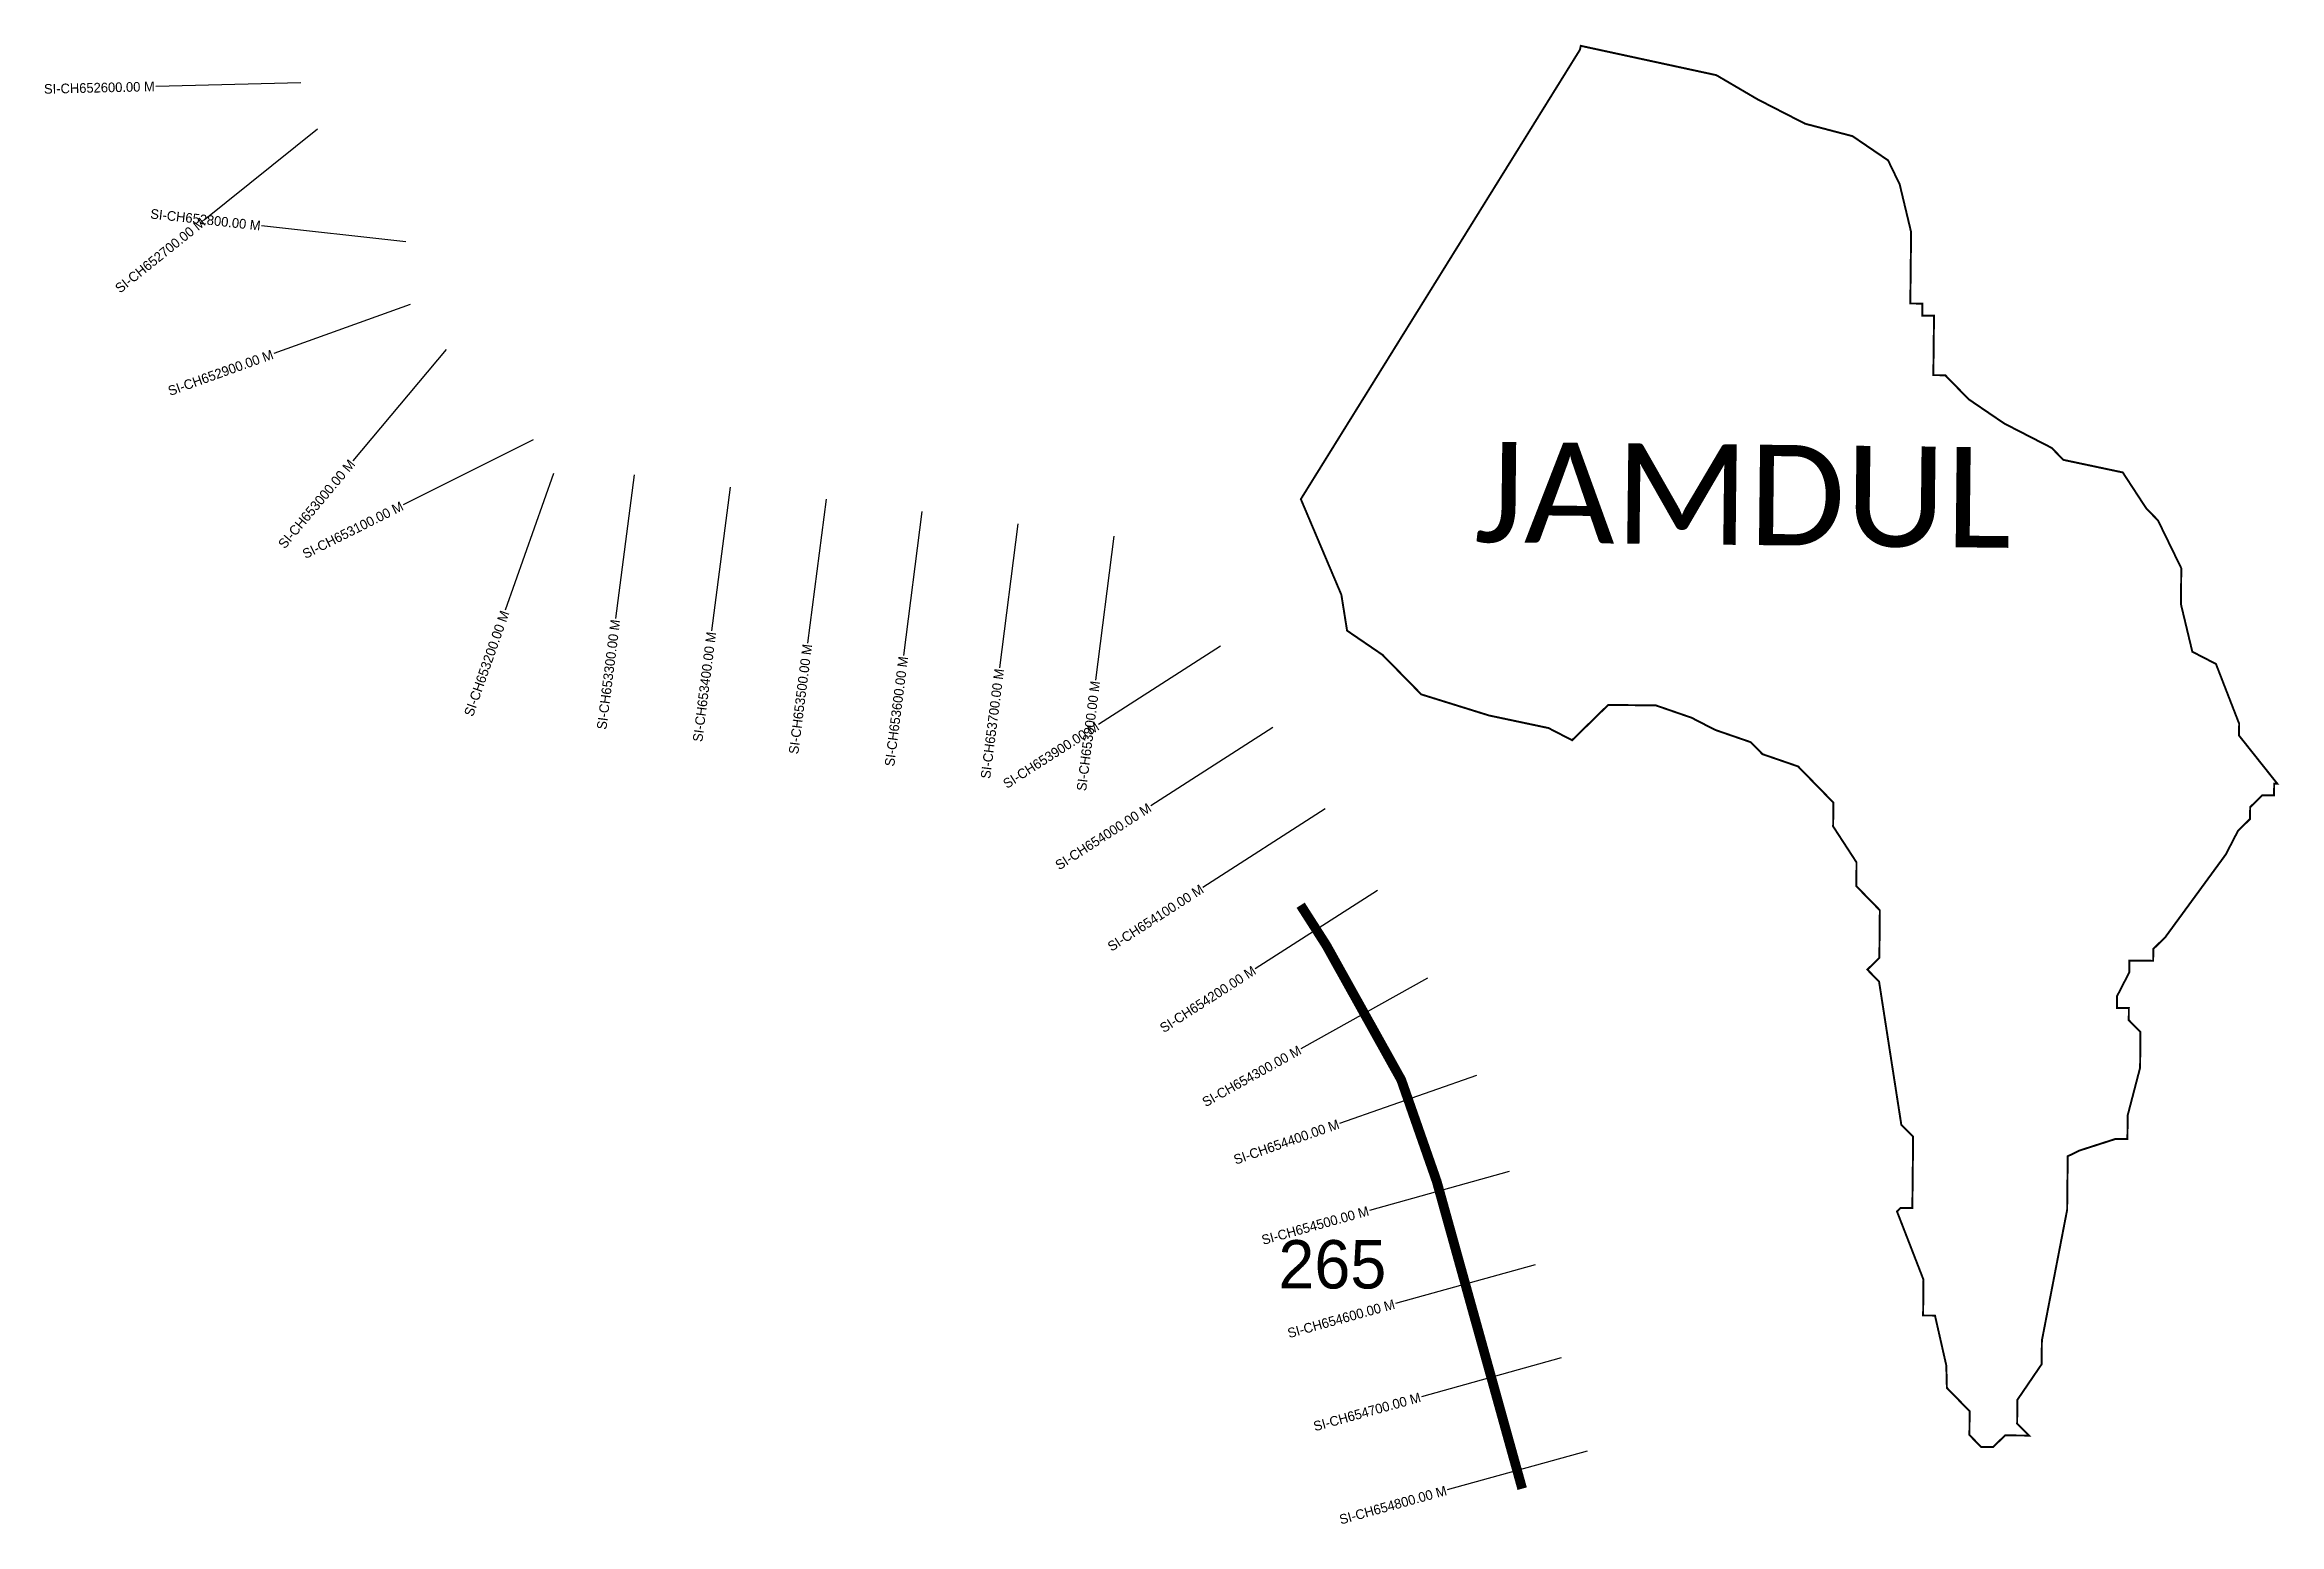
# Model space of a CAD drawing. Header units: metres. Extents: x 331676 to 333986, y 1790635 to 1792165.
import ezdxf
from ezdxf.enums import TextEntityAlignment as Align

# ---------------------------------------------------------------- set-up
doc = ezdxf.new("R2010")
doc.units = ezdxf.units.M
for name, color, linetype in [('ARTIFICIALLY PROTECTED', 4, 'Continuous'), ('CS', 134, 'Continuous'), ('CSMark', 6, 'Continuous'), ('VILLAGE NAME', 250, 'Continuous')]:
    doc.layers.add(name, color=color, linetype=linetype)

msp = doc.modelspace()

# ---------------------------------------------------------------- linework, layer by layer
at = {"color": 6, "const_width": 2}
msp.add_lwpolyline([(332974.2, 1791695.1), (333262.6, 1792159.6), (333263.6, 1792163.8), (333403.7, 1792133.5), (333446.5, 1792108.4), (333495.4, 1792083.3), (333544.5, 1792070.4), (333581.2, 1792045.4), (333593.2, 1792020.6), (333605, 1791971.3), (333604.2, 1791897.4), (333616.5, 1791897.3), (333616.5, 1791884.9), (333628.7, 1791884.9), (333628, 1791823.3), (333640.3, 1791823.2), (333664.6, 1791798.3), (333701.3, 1791773.3), (333750.3, 1791748.1), (333762.4, 1791735.7), (333823.8, 1791722.7), (333848.1, 1791685.5), (333860.2, 1791673.1), (333884.3, 1791623.6), (333883.9, 1791586.6), (333895.7, 1791537.3), (333920.1, 1791524.7), (333944.1, 1791462.9), (333944, 1791450.6), (333983.5, 1791400.9), (333980.3, 1791401), (333980.2, 1791388.7), (333967.9, 1791388.8), (333955.5, 1791376.6), (333955.3, 1791364.3), (333942.9, 1791352.1), (333930.3, 1791327.7), (333867.8, 1791242.2), (333855.4, 1791230), (333855.2, 1791217.7), (333830.7, 1791218), (333830.5, 1791205.7), (333817.9, 1791181.2), (333817.8, 1791168.9), (333830.1, 1791168.8), (333830, 1791156.4), (333842.1, 1791144), (333841.7, 1791107.1), (333828.9, 1791058), (333828.6, 1791033.4), (333816.3, 1791033.5), (333779.3, 1791021.6), (333766.9, 1791015.6), (333766.3, 1790960.2), (333740.2, 1790825.1), (333739.9, 1790800.5), (333714.9, 1790763.8), (333714.6, 1790739.2), (333726.8, 1790726.8), (333702.2, 1790727), (333689.7, 1790714.9), (333677.4, 1790715), (333665.3, 1790727.4), (333665.5, 1790752), (333642, 1790776.1), (333641.4, 1790799.3), (333629.7, 1790850.9), (333617.4, 1790851), (333617.8, 1790888), (333590.4, 1790958.6), (333594, 1790962.1), (333606.3, 1790962), (333607.1, 1791035.8), (333594.9, 1791048.2), (333571.9, 1791196.2), (333559.8, 1791208.6), (333572.2, 1791220.8), (333572.7, 1791270), (333548.4, 1791294.9), (333548.6, 1791319.5), (333524.4, 1791356.7), (333524.7, 1791381.3), (333488.2, 1791418.7), (333451.4, 1791431.4), (333439.2, 1791443.8), (333402.4, 1791456.5), (333378, 1791469.1), (333341.2, 1791481.8), (333291.9, 1791482.3), (333254.6, 1791445.8), (333230.2, 1791458.4), (333168.7, 1791471.4), (333098.7, 1791493.2), (333058.6, 1791534.1), (333022, 1791559.1), (333016.1, 1791596.2), (332974.2, 1791695.1)], dxfattribs=at)
at = {"layer": 'ARTIFICIALLY PROTECTED', "const_width": 10, "flags": 128}
msp.add_lwpolyline([(332974, 1791275.2), (333000.6, 1791233.6), (333078, 1791094.6), (333114.7, 1790989.5), (333160.2, 1790825.9), (333203, 1790671.9)], dxfattribs=at)
at = {"layer": 'CS'}
for p, q in [((331940.5, 1792125.4), (331790.5, 1792121.9)), ((331957.6, 1792077.6), (331840.6, 1791983.7)), ((332049, 1791961.2), (331899.9, 1791977.6)), ((332053.6, 1791896.3), (331912.5, 1791845.6)), ((332090.6, 1791849.7), (331994.2, 1791734.7)), ((332180.6, 1791756.4), (332046.4, 1791689.3)), ((332201.6, 1791721.7), (332151.9, 1791580.2)), ((332285, 1791720.2), (332265.9, 1791571.5)), ((332384.2, 1791707.6), (332365.1, 1791558.8)), ((332483.4, 1791694.9), (332464.3, 1791546.1)), ((332582.6, 1791682.2), (332563.5, 1791533.4)), ((332681.7, 1791669.5), (332662.7, 1791520.7)), ((332780.9, 1791656.8), (332761.9, 1791508)), ((332891.2, 1791543), (332765, 1791461.9)), ((332945.2, 1791458.8), (332819, 1791377.8)), ((332999.2, 1791374.7), (332873, 1791293.6)), ((333053.3, 1791290.5), (332927, 1791209.5)), ((333105.3, 1791199.7), (332974.3, 1791126.8)), ((333155.9, 1791099.1), (333014.3, 1791049.6)), ((333189.7, 1790999.8), (333045.2, 1790959.6)), ((333216.5, 1790903.5), (333072, 1790863.3)), ((333243.3, 1790807.2), (333098.8, 1790767)), ((333270.1, 1790710.8), (333125.5, 1790670.6))]:
    msp.add_line(p, q, dxfattribs=at)

# ---------------------------------------------------------------- texts
at = {"insert": (332951, 1790928.9), "char_height": 50, "attachment_point": 1}
msp.add_mtext_dynamic_manual_height_columns('265', width=84.374, gutter_width=1, heights=[74.2], dxfattribs=at)
at = {"layer": 'CSMark'}
for s, rotation, p in [('SI-CH652600.00 M', 1.3187, (331789.5, 1792121.9)), ('SI-CH652800.00 M', 353.7154, (331898.9, 1791977.8)), ('SI-CH652700.00 M', 38.7508, (331839.8, 1791983.1)), ('SI-CH652900.00 M', 19.7687, (331911.5, 1791845.2)), ('SI-CH653000.00 M', 50.0362, (331993.6, 1791734)), ('SI-CH653100.00 M', 26.5786, (332045.5, 1791688.8)), ('SI-CH653200.00 M', 70.6523, (332151.6, 1791579.2)), ('SI-CH653300.00 M', 82.7128, (332265.8, 1791570.5)), ('SI-CH653400.00 M', 82.7128, (332365, 1791557.8)), ('SI-CH653500.00 M', 82.7128, (332464.2, 1791545.1)), ('SI-CH653600.00 M', 82.7128, (332563.4, 1791532.4)), ('SI-CH653700.00 M', 82.7128, (332662.6, 1791519.7)), ('SI-CH653800.00 M', 82.7128, (332761.8, 1791507)), ('SI-CH653900.00 M', 32.6965, (332764.1, 1791461.4)), ('SI-CH654000.00 M', 32.6965, (332818.1, 1791377.2)), ('SI-CH654100.00 M', 32.6965, (332872.2, 1791293.1)), ('SI-CH654200.00 M', 32.6965, (332926.2, 1791208.9)), ('SI-CH654300.00 M', 29.1003, (332973.4, 1791126.3)), ('SI-CH654400.00 M', 19.2407, (333013.3, 1791049.3)), ('SI-CH654500.00 M', 15.5428, (333044.2, 1790959.4)), ('SI-CH654600.00 M', 15.5428, (333071, 1790863)), ('SI-CH654700.00 M', 15.5428, (333097.8, 1790766.7)), ('SI-CH654800.00 M', 15.5428, (333124.6, 1790670.3))]:
    msp.add_text(s, height=10, rotation=rotation, dxfattribs=at).set_placement(p, align=Align.MIDDLE_RIGHT)
at = {"layer": 'VILLAGE NAME', "insert": (333154.3, 1791754.6), "char_height": 103.843, "attachment_point": 1, "rotation": 359.3742}
msp.add_mtext_dynamic_manual_height_columns('{\\fCalibri|b0|i0|c0|p34;JAMDUL}', width=1024.702, gutter_width=519.2, heights=[0], dxfattribs=at)

doc.saveas('drawing.dxf')
